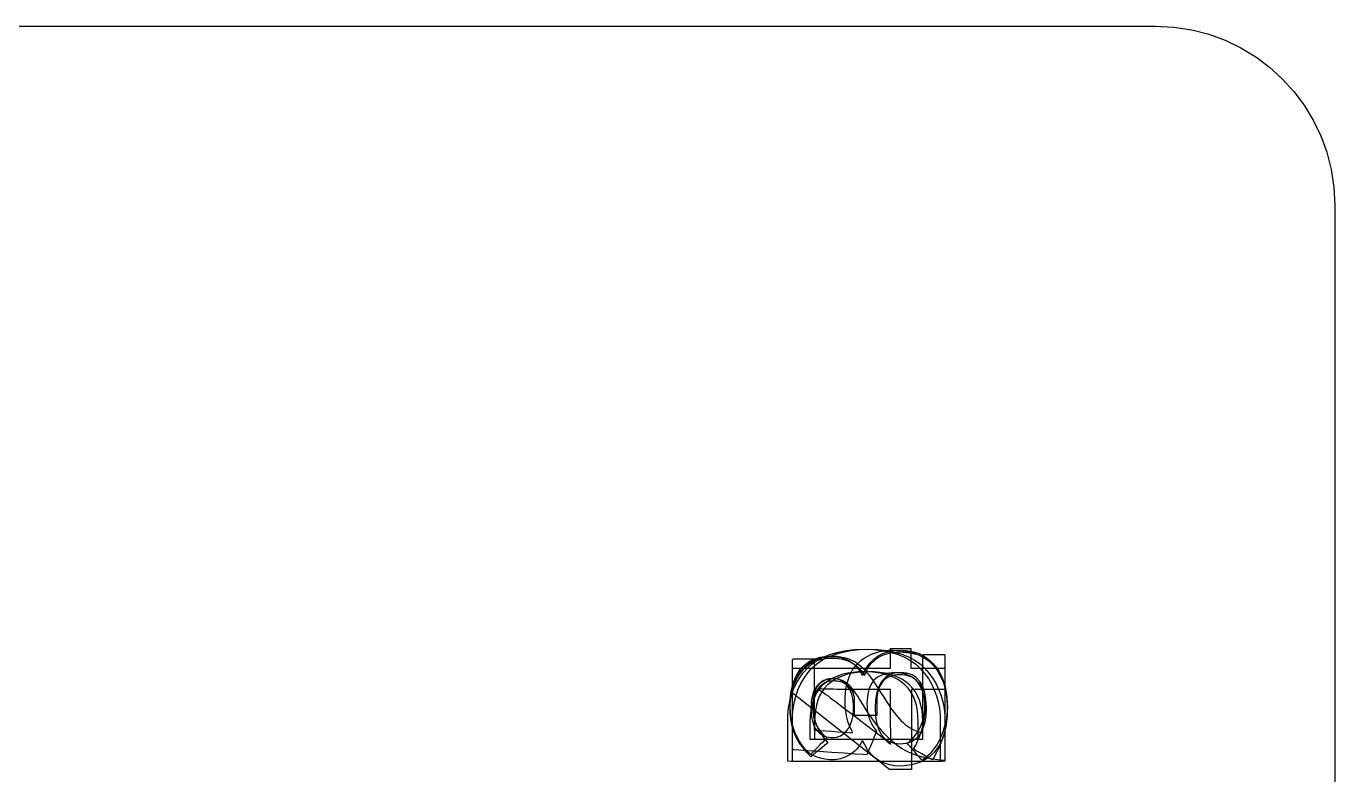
# Model space of a CAD drawing. Extents: x 1 to 47.7, y 0.2 to 35.
# Drawn here: x 37.903 to 38.487, y 19.176 to 19.51 of the extents above; entities that cross this region are included whole.
import ezdxf

# ---------------------------------------------------------------- set-up
doc = ezdxf.new("R2010")
doc.units = 0
doc.header["$MEASUREMENT"] = 0
for name, color, linetype in [('5_1___24__TARGET_LEDS___12', 7, 'CONTINUOUS'), ('6_2___8__INDEPENDENT_INPUT', 7, 'CONTINUOUS'), ('6_3___8__OPTOISO_INDEPENDE', 7, 'CONTINUOUS'), ('6_4___24__OPTOISO_INDEPEND', 7, 'CONTINUOUS'), ('6_5___8__INDEPENDENT_INPUT', 7, 'CONTINUOUS'), ('6_6___8__INDEPENDENT_INPUT', 7, 'CONTINUOUS'), ('6_7___8__OPTOISO_INDEPENDE', 7, 'CONTINUOUS'), ('6_8___8__OPTOISO_INDEPENDE', 7, 'CONTINUOUS'), ('7_0_____DWG', 7, 'CONTINUOUS')]:
    doc.layers.add(name, color=color, linetype=linetype)

msp = doc.modelspace()

# ---------------------------------------------------------------- linework, layer by layer
at = {"layer": '5_1___24__TARGET_LEDS___12'}
msp.add_lwpolyline([(38.28997, 19.23184), (38.2927, 19.23173), (38.29526, 19.23143), (38.29765, 19.23095), (38.29988, 19.23029), (38.30194, 19.22945), (38.30384, 19.22842), (38.30557, 19.22722), (38.30713, 19.22582), (38.30852, 19.22425), (38.30977, 19.22255), (38.31085, 19.22074), (38.31178, 19.2188), (38.31256, 19.21674), (38.31318, 19.21456), (38.31365, 19.21226), (38.31397, 19.20984), (38.31413, 19.20731), (38.31414, 19.20459), (38.31397, 19.20181), (38.31363, 19.19907), (38.31312, 19.19639), (38.31243, 19.19375), (38.31157, 19.19116), (38.31054, 19.18862), (38.30933, 19.18613), (38.30794, 19.18369), (38.3073, 19.18297), (38.30665, 19.18334), (38.30558, 19.18395), (38.30426, 19.1847), (38.30283, 19.18551), (38.30144, 19.1863), (38.30025, 19.18698), (38.29939, 19.18747), (38.29902, 19.18767), (38.30001, 19.1895), (38.30101, 19.19156), (38.30187, 19.19364), (38.30261, 19.19573), (38.30321, 19.19783), (38.30368, 19.19995), (38.30401, 19.20208), (38.30422, 19.20422), (38.30429, 19.20653), (38.30403, 19.20983), (38.30342, 19.21272), (38.30246, 19.21522), (38.30116, 19.21732), (38.2995, 19.21901), (38.2975, 19.2203), (38.29514, 19.2212), (38.29244, 19.22168), (38.28954, 19.22175), (38.28703, 19.22141), (38.28484, 19.22073), (38.28296, 19.21973), (38.28139, 19.21839), (38.28014, 19.21672), (38.27921, 19.21472), (38.2786, 19.21239), (38.2783, 19.20972), (38.27827, 19.20791), (38.2783, 19.20701), (38.27836, 19.20613), (38.27844, 19.20527), (38.27855, 19.20444), (38.27869, 19.20364), (38.27885, 19.20287), (38.27904, 19.20212), (38.27926, 19.2014), (38.27953, 19.2007), (38.27983, 19.20003), (38.28015, 19.19937), (38.2805, 19.19872), (38.28086, 19.19808), (38.28125, 19.19746), (38.28166, 19.19685), (38.2821, 19.19625), (38.28255, 19.19567), (38.2824, 19.19529), (38.28199, 19.19427), (38.28139, 19.19282), (38.28069, 19.1911), (38.27996, 19.18931), (38.27928, 19.18763), (38.27872, 19.18626), (38.27836, 19.18537), (38.2782, 19.18514), (38.27651, 19.18526), (38.27296, 19.1855), (38.26812, 19.18583), (38.2626, 19.1862), (38.25698, 19.18658), (38.25185, 19.18693), (38.2478, 19.1872), (38.24542, 19.18737), (38.24504, 19.18769), (38.24504, 19.19032), (38.24504, 19.19506), (38.24504, 19.20121), (38.24504, 19.20803), (38.24504, 19.21481), (38.24504, 19.22083), (38.24504, 19.22537), (38.24504, 19.22772), (38.24519, 19.22789), (38.24595, 19.22789), (38.24717, 19.22789), (38.24869, 19.22789), (38.25034, 19.22789), (38.25193, 19.22789), (38.25331, 19.22789), (38.25429, 19.22789), (38.25472, 19.22789), (38.25472, 19.22698), (38.25472, 19.22412), (38.25472, 19.21986), (38.25472, 19.21475), (38.25472, 19.20936), (38.25472, 19.20425), (38.25472, 19.19999), (38.25472, 19.19713), (38.25473, 19.19622), (38.25548, 19.19616), (38.25724, 19.19603), (38.2597, 19.19585), (38.26255, 19.19564), (38.26548, 19.19542), (38.26819, 19.19522), (38.27038, 19.19505), (38.27173, 19.19495), (38.27176, 19.19535), (38.27105, 19.19666), (38.27043, 19.19806), (38.2699, 19.19954), (38.26945, 19.20111), (38.26909, 19.20277), (38.26881, 19.20452), (38.26862, 19.20635), (38.26852, 19.20827), (38.26854, 19.21058), (38.26872, 19.21302), (38.26905, 19.21531), (38.26953, 19.21746), (38.27017, 19.21945), (38.27095, 19.2213), (38.27189, 19.22299), (38.27298, 19.22454), (38.27423, 19.22593), (38.2756, 19.22717), (38.27707, 19.22827), (38.27863, 19.22922), (38.28029, 19.23002), (38.28204, 19.23067), (38.28388, 19.23118), (38.28582, 19.23155), (38.28785, 19.23177)], close=True, dxfattribs=at)
at = {"layer": '6_2___8__INDEPENDENT_INPUT'}
msp.add_lwpolyline([(38.31307, 19.18257), (38.30981, 19.18285), (38.30671, 19.1833), (38.30378, 19.18391), (38.30102, 19.18469), (38.29842, 19.18563), (38.29599, 19.18673), (38.29373, 19.188), (38.29163, 19.18944), (38.28971, 19.19104), (38.28789, 19.19274), (38.28614, 19.19452), (38.28446, 19.19637), (38.28284, 19.19829), (38.28129, 19.20028), (38.2798, 19.20234), (38.27838, 19.20447), (38.27703, 19.20667), (38.2759, 19.20859), (38.27501, 19.21001), (38.27416, 19.21132), (38.27333, 19.21251), (38.27253, 19.21359), (38.27176, 19.21456), (38.27102, 19.21541), (38.27031, 19.21615), (38.26963, 19.21678), (38.26896, 19.21728), (38.26827, 19.21771), (38.26757, 19.21808), (38.26686, 19.21839), (38.26614, 19.21865), (38.2654, 19.21886), (38.26465, 19.219), (38.26389, 19.21909), (38.26312, 19.21913), (38.26221, 19.2191), (38.26132, 19.219), (38.26049, 19.21882), (38.2597, 19.21857), (38.25896, 19.21825), (38.25826, 19.21785), (38.25762, 19.21737), (38.25702, 19.21682), (38.25646, 19.2162), (38.25595, 19.21546), (38.2555, 19.21462), (38.25511, 19.21368), (38.25479, 19.21264), (38.25453, 19.2115), (38.25433, 19.21026), (38.2542, 19.20893), (38.25412, 19.20749), (38.25413, 19.20581), (38.25431, 19.20382), (38.25466, 19.20188), (38.25518, 19.19998), (38.25586, 19.19814), (38.25671, 19.19635), (38.25772, 19.19461), (38.2589, 19.19292), (38.26025, 19.19128), (38.26082, 19.1905), (38.26026, 19.19005), (38.25932, 19.18928), (38.25812, 19.18831), (38.25681, 19.18724), (38.25552, 19.1862), (38.2544, 19.18528), (38.25357, 19.1846), (38.25317, 19.18428), (38.25163, 19.186), (38.24987, 19.1883), (38.24834, 19.19069), (38.24703, 19.19316), (38.24596, 19.19571), (38.24511, 19.19836), (38.24449, 19.20109), (38.24411, 19.2039), (38.24395, 19.2068), (38.24401, 19.20912), (38.24418, 19.21132), (38.24447, 19.2134), (38.24488, 19.21537), (38.2454, 19.21722), (38.24604, 19.21895), (38.24679, 19.22057), (38.24766, 19.22207), (38.24865, 19.22345), (38.2498, 19.2247), (38.25108, 19.22579), (38.25248, 19.22673), (38.25401, 19.22751), (38.25566, 19.22815), (38.25743, 19.22863), (38.25933, 19.22896), (38.26135, 19.22915), (38.26329, 19.22917), (38.26495, 19.22908), (38.26653, 19.22888), (38.26804, 19.22859), (38.26947, 19.22819), (38.27083, 19.2277), (38.2721, 19.2271), (38.2733, 19.22641), (38.27442, 19.22561), (38.27549, 19.22468), (38.27657, 19.22362), (38.27766, 19.22244), (38.27876, 19.22114), (38.27988, 19.21972), (38.28102, 19.21819), (38.28216, 19.21653), (38.28332, 19.21475), (38.2845, 19.21286), (38.28574, 19.21083), (38.28695, 19.20892), (38.28812, 19.20715), (38.28926, 19.20553), (38.29036, 19.20405), (38.29142, 19.20271), (38.29244, 19.20151), (38.29343, 19.20045), (38.29438, 19.19954), (38.29534, 19.19872), (38.29631, 19.19799), (38.2973, 19.19732), (38.29831, 19.19673), (38.29933, 19.19621), (38.30036, 19.19577), (38.30141, 19.1954), (38.30248, 19.1951), (38.3032, 19.19509), (38.3032, 19.19712), (38.3032, 19.20103), (38.3032, 19.20622), (38.3032, 19.21207), (38.3032, 19.21795), (38.3032, 19.22324), (38.3032, 19.22733), (38.3032, 19.22959), (38.30331, 19.22985), (38.30402, 19.22985), (38.30522, 19.22985), (38.30674, 19.22985), (38.30841, 19.22985), (38.31005, 19.22985), (38.31149, 19.22985), (38.31255, 19.22985), (38.31305, 19.22985), (38.31307, 19.2288), (38.31307, 19.22482), (38.31307, 19.21864), (38.31307, 19.21112), (38.31307, 19.20308), (38.31307, 19.19536), (38.31307, 19.18882), (38.31307, 19.18427)], close=True, dxfattribs=at)
at = {"layer": '6_3___8__OPTOISO_INDEPENDE'}
for points in [[(38.27699, 19.23227), (38.28108, 19.23209), (38.28489, 19.23166), (38.28844, 19.23098), (38.29171, 19.23003), (38.29471, 19.22883), (38.29744, 19.22737), (38.2999, 19.22566), (38.30208, 19.22368), (38.304, 19.22149), (38.30567, 19.21917), (38.30711, 19.21674), (38.30833, 19.21419), (38.30932, 19.21152), (38.31008, 19.20874), (38.31062, 19.20584), (38.31092, 19.20283), (38.31101, 19.20014), (38.31101, 19.19925), (38.31101, 19.19726), (38.31101, 19.19453), (38.31101, 19.1914), (38.31101, 19.18826), (38.31101, 19.18544), (38.31101, 19.18332), (38.31101, 19.18226), (38.30963, 19.1822), (38.30371, 19.1822), (38.29439, 19.1822), (38.28302, 19.1822), (38.27097, 19.1822), (38.2596, 19.1822), (38.25027, 19.1822), (38.24436, 19.1822), (38.24297, 19.18226), (38.24297, 19.18332), (38.24297, 19.18544), (38.24297, 19.18826), (38.24297, 19.1914), (38.24297, 19.19453), (38.24297, 19.19726), (38.24297, 19.19925), (38.24297, 19.20014), (38.24303, 19.20288), (38.24331, 19.20595), (38.24382, 19.20889), (38.24455, 19.2117), (38.24551, 19.21439), (38.2467, 19.21695), (38.24812, 19.21938), (38.24977, 19.22168), (38.25167, 19.22385), (38.25387, 19.22578), (38.25634, 19.22747), (38.25909, 19.2289), (38.26212, 19.23008), (38.26542, 19.231), (38.269, 19.23167), (38.27286, 19.2321)], [(38.27699, 19.22222), (38.27445, 19.22214), (38.27204, 19.22193), (38.26975, 19.22157), (38.26758, 19.22107), (38.26554, 19.22042), (38.26363, 19.21963), (38.26184, 19.21869), (38.26018, 19.21761), (38.25865, 19.21636), (38.25728, 19.21492), (38.2561, 19.21329), (38.25511, 19.21148), (38.25429, 19.2095), (38.25366, 19.20733), (38.25321, 19.20498), (38.25294, 19.20246), (38.25285, 19.20014), (38.25285, 19.19974), (38.25285, 19.19884), (38.25285, 19.19761), (38.25285, 19.19621), (38.25285, 19.19479), (38.25285, 19.19352), (38.25285, 19.19256), (38.25285, 19.19208), (38.25383, 19.19206), (38.25803, 19.19206), (38.26465, 19.19206), (38.27271, 19.19206), (38.28127, 19.19206), (38.28934, 19.19206), (38.29595, 19.19206), (38.30015, 19.19206), (38.30113, 19.19208), (38.30113, 19.19256), (38.30113, 19.19352), (38.30113, 19.19479), (38.30113, 19.19621), (38.30113, 19.19761), (38.30113, 19.19884), (38.30113, 19.19974), (38.30113, 19.20014), (38.30105, 19.20246), (38.30078, 19.20498), (38.30032, 19.20733), (38.29967, 19.2095), (38.29884, 19.21148), (38.29782, 19.21329), (38.29661, 19.21492), (38.29522, 19.21636), (38.29367, 19.21761), (38.29201, 19.21869), (38.29023, 19.21963), (38.28833, 19.22042), (38.2863, 19.22107), (38.28416, 19.22157), (38.28189, 19.22193), (38.2795, 19.22214)]]:
    msp.add_lwpolyline(points, close=True, dxfattribs=at)
at = {"layer": '6_4___24__OPTOISO_INDEPEND'}
for points in [[(38.27905, 19.23227), (38.28314, 19.23209), (38.28696, 19.23166), (38.2905, 19.23098), (38.29377, 19.23003), (38.29677, 19.22883), (38.2995, 19.22737), (38.30196, 19.22566), (38.30414, 19.22368), (38.30606, 19.22149), (38.30773, 19.21917), (38.30917, 19.21674), (38.31039, 19.21419), (38.31138, 19.21152), (38.31214, 19.20874), (38.31268, 19.20584), (38.31299, 19.20283), (38.31307, 19.20014), (38.31307, 19.19925), (38.31307, 19.19726), (38.31307, 19.19453), (38.31307, 19.1914), (38.31307, 19.18826), (38.31307, 19.18544), (38.31307, 19.18332), (38.31307, 19.18226), (38.31169, 19.1822), (38.30577, 19.1822), (38.29645, 19.1822), (38.28508, 19.1822), (38.27303, 19.1822), (38.26166, 19.1822), (38.25233, 19.1822), (38.24642, 19.1822), (38.24504, 19.18226), (38.24504, 19.18332), (38.24504, 19.18544), (38.24504, 19.18826), (38.24504, 19.1914), (38.24504, 19.19453), (38.24504, 19.19726), (38.24504, 19.19925), (38.24504, 19.20014), (38.24509, 19.20288), (38.24537, 19.20595), (38.24588, 19.20889), (38.24661, 19.2117), (38.24758, 19.21439), (38.24877, 19.21695), (38.25018, 19.21938), (38.25183, 19.22168), (38.25373, 19.22385), (38.25593, 19.22578), (38.2584, 19.22747), (38.26115, 19.2289), (38.26418, 19.23008), (38.26748, 19.231), (38.27106, 19.23167), (38.27492, 19.2321)], [(38.27905, 19.22222), (38.27651, 19.22214), (38.2741, 19.22193), (38.27181, 19.22157), (38.26964, 19.22107), (38.26761, 19.22042), (38.26569, 19.21963), (38.2639, 19.21869), (38.26224, 19.21761), (38.26071, 19.21636), (38.25935, 19.21492), (38.25817, 19.21329), (38.25717, 19.21148), (38.25635, 19.2095), (38.25572, 19.20733), (38.25527, 19.20498), (38.255, 19.20246), (38.25491, 19.20014), (38.25491, 19.19974), (38.25491, 19.19884), (38.25491, 19.19761), (38.25491, 19.19621), (38.25491, 19.19479), (38.25491, 19.19352), (38.25491, 19.19256), (38.25491, 19.19208), (38.25589, 19.19206), (38.26009, 19.19206), (38.26671, 19.19206), (38.27478, 19.19206), (38.28333, 19.19206), (38.2914, 19.19206), (38.29802, 19.19206), (38.30221, 19.19206), (38.3032, 19.19208), (38.3032, 19.19256), (38.3032, 19.19352), (38.3032, 19.19479), (38.3032, 19.19621), (38.3032, 19.19761), (38.3032, 19.19884), (38.3032, 19.19974), (38.3032, 19.20014), (38.30311, 19.20246), (38.30284, 19.20498), (38.30238, 19.20733), (38.30173, 19.2095), (38.3009, 19.21148), (38.29988, 19.21329), (38.29867, 19.21492), (38.29728, 19.21636), (38.29573, 19.21761), (38.29407, 19.21869), (38.29229, 19.21963), (38.29039, 19.22042), (38.28837, 19.22107), (38.28622, 19.22157), (38.28395, 19.22193), (38.28156, 19.22214)]]:
    msp.add_lwpolyline(points, close=True, dxfattribs=at)
at = {"layer": '6_5___8__INDEPENDENT_INPUT'}
msp.add_lwpolyline([(38.29287, 19.23107), (38.29738, 19.23068), (38.30135, 19.22968), (38.30479, 19.22807), (38.30769, 19.22585), (38.31005, 19.22301), (38.31188, 19.21957), (38.31318, 19.21552), (38.31393, 19.21085), (38.31415, 19.20614), (38.31408, 19.20454), (38.31393, 19.20296), (38.31372, 19.20139), (38.31343, 19.19985), (38.31307, 19.19832), (38.31264, 19.19681), (38.31215, 19.19532), (38.31158, 19.19384), (38.31093, 19.19239), (38.31021, 19.19098), (38.30944, 19.18964), (38.3086, 19.18837), (38.30771, 19.18718), (38.30676, 19.18606), (38.30575, 19.18501), (38.30468, 19.18403), (38.30355, 19.18312), (38.30284, 19.18269), (38.30242, 19.18316), (38.30167, 19.18403), (38.30069, 19.18515), (38.29959, 19.18641), (38.29849, 19.18767), (38.29751, 19.18879), (38.29675, 19.18966), (38.29634, 19.19013), (38.29679, 19.1906), (38.29762, 19.19136), (38.2984, 19.19214), (38.29912, 19.19294), (38.2998, 19.19378), (38.30043, 19.19463), (38.30101, 19.19552), (38.30154, 19.19643), (38.30202, 19.19737), (38.30245, 19.19834), (38.30283, 19.19932), (38.30316, 19.2003), (38.30345, 19.20128), (38.30368, 19.20227), (38.30386, 19.20326), (38.30399, 19.20425), (38.30407, 19.20524), (38.3041, 19.20624), (38.30408, 19.20787), (38.30397, 19.2095), (38.30379, 19.21101), (38.30353, 19.2124), (38.30319, 19.21368), (38.30277, 19.21483), (38.30228, 19.21588), (38.3017, 19.2168), (38.30105, 19.2176), (38.30037, 19.21829), (38.29962, 19.2189), (38.29882, 19.21942), (38.29795, 19.21986), (38.29702, 19.22022), (38.29603, 19.22049), (38.29498, 19.22068), (38.29387, 19.2208), (38.2927, 19.22082), (38.29155, 19.22075), (38.29048, 19.2206), (38.28947, 19.22037), (38.28853, 19.22005), (38.28766, 19.21966), (38.28687, 19.21919), (38.28614, 19.21864), (38.28549, 19.21801), (38.28491, 19.2173), (38.28441, 19.21651), (38.28397, 19.21567), (38.2836, 19.21478), (38.28328, 19.21383), (38.28303, 19.21284), (38.28284, 19.21179), (38.28271, 19.21069), (38.28264, 19.20954), (38.28263, 19.20882), (38.28263, 19.20843), (38.28263, 19.20772), (38.28263, 19.2068), (38.28263, 19.20578), (38.28263, 19.20475), (38.28263, 19.20383), (38.28263, 19.20312), (38.28263, 19.20273), (38.28252, 19.20269), (38.28181, 19.20269), (38.28062, 19.20269), (38.27912, 19.20269), (38.27746, 19.20269), (38.27584, 19.20269), (38.2744, 19.20269), (38.27334, 19.20269), (38.2728, 19.20269), (38.27277, 19.2028), (38.27277, 19.20329), (38.27277, 19.20405), (38.27277, 19.205), (38.27277, 19.20603), (38.27277, 19.20702), (38.27277, 19.20788), (38.27277, 19.2085), (38.27277, 19.20877), (38.27275, 19.20966), (38.27265, 19.21064), (38.27248, 19.21156), (38.27224, 19.21242), (38.27193, 19.21322), (38.27154, 19.21396), (38.27108, 19.21465), (38.27055, 19.21527), (38.26995, 19.21583), (38.26933, 19.21631), (38.26869, 19.21673), (38.26801, 19.2171), (38.2673, 19.21741), (38.26656, 19.21766), (38.26578, 19.21785), (38.26498, 19.21799), (38.26415, 19.21806), (38.26337, 19.21809), (38.26303, 19.21808), (38.26269, 19.21806), (38.26234, 19.21803), (38.26199, 19.21798), (38.26163, 19.21793), (38.26127, 19.21786), (38.26091, 19.21778), (38.26054, 19.2177), (38.26016, 19.21758), (38.25979, 19.21742), (38.25943, 19.21724), (38.25907, 19.21703), (38.25873, 19.21681), (38.25839, 19.21657), (38.25806, 19.21631), (38.25774, 19.21603), (38.25743, 19.21573), (38.25711, 19.21541), (38.25679, 19.21507), (38.25649, 19.2147), (38.2562, 19.21431), (38.25592, 19.21389), (38.25566, 19.21345), (38.25541, 19.21299), (38.25518, 19.21251), (38.25496, 19.212), (38.25476, 19.21146), (38.25459, 19.21087), (38.25445, 19.21026), (38.25432, 19.20961), (38.25421, 19.20893), (38.25413, 19.20822), (38.25407, 19.20747), (38.25403, 19.2067), (38.25402, 19.20589), (38.25407, 19.20444), (38.25428, 19.20278), (38.25465, 19.20118), (38.25517, 19.19964), (38.25585, 19.19816), (38.25669, 19.19673), (38.25769, 19.19536), (38.25885, 19.19405), (38.26016, 19.1928), (38.26017, 19.19243), (38.25955, 19.1918), (38.2586, 19.19083), (38.25745, 19.18967), (38.25624, 19.18843), (38.25508, 19.18725), (38.2541, 19.18625), (38.25341, 19.18556), (38.25316, 19.1853), (38.25122, 19.1872), (38.2495, 19.18921), (38.24802, 19.19132), (38.24677, 19.19354), (38.24575, 19.19586), (38.24495, 19.19829), (38.24439, 19.20082), (38.24405, 19.20346), (38.24395, 19.20611), (38.24403, 19.20823), (38.24423, 19.21027), (38.24455, 19.21222), (38.24499, 19.21409), (38.24555, 19.21588), (38.24624, 19.21758), (38.24704, 19.21921), (38.24796, 19.22075), (38.24901, 19.22221), (38.25018, 19.22352), (38.25145, 19.22468), (38.25283, 19.22568), (38.25431, 19.22652), (38.2559, 19.2272), (38.25759, 19.22772), (38.25939, 19.22808), (38.26129, 19.22828), (38.263, 19.22831), (38.2643, 19.22823), (38.26554, 19.2281), (38.26671, 19.22792), (38.26781, 19.22769), (38.26884, 19.2274), (38.26981, 19.22707), (38.27071, 19.22668), (38.27154, 19.22624), (38.27232, 19.22575), (38.27306, 19.22521), (38.27376, 19.22464), (38.27442, 19.22403), (38.27505, 19.2234), (38.27563, 19.22273), (38.27618, 19.22204), (38.27669, 19.22131), (38.27716, 19.22055), (38.27751, 19.22109), (38.27789, 19.22212), (38.27833, 19.2231), (38.27884, 19.22403), (38.27942, 19.22491), (38.28007, 19.22574), (38.28079, 19.22652), (38.28158, 19.22726), (38.28244, 19.22794), (38.28334, 19.22858), (38.28431, 19.22914), (38.28534, 19.22963), (38.28643, 19.23005), (38.28759, 19.2304), (38.28882, 19.23068), (38.29011, 19.23088), (38.29146, 19.23101)], close=True, dxfattribs=at)
at = {"layer": '6_6___8__INDEPENDENT_INPUT'}
msp.add_lwpolyline([(38.29778, 19.22386), (38.31307, 19.22386), (38.31307, 19.21429), (38.29811, 19.21429), (38.29811, 19.1786), (38.28838, 19.1786), (38.24504, 19.21257), (38.24504, 19.22386), (38.28882, 19.22386), (38.28882, 19.2326), (38.29778, 19.2326), (38.29778, 19.22386)], dxfattribs=at)
msp.add_lwpolyline([(38.2565, 19.21456), (38.25729, 19.21401), (38.25812, 19.21341), (38.259, 19.21278), (38.25993, 19.2121), (38.2609, 19.21139), (38.26191, 19.21063), (38.26297, 19.20984), (38.26408, 19.209), (38.26479, 19.20846), (38.2661, 19.20747), (38.26829, 19.20581), (38.27104, 19.20373), (38.274, 19.20148), (38.27684, 19.19933), (38.27922, 19.19752), (38.28082, 19.19631), (38.28146, 19.19582), (38.28253, 19.19501), (38.28355, 19.19422), (38.28452, 19.19344), (38.28545, 19.19269), (38.28633, 19.19197), (38.28717, 19.19126), (38.28796, 19.19058), (38.28871, 19.18992), (38.28891, 19.19051), (38.28891, 19.19164), (38.2889, 19.19281), (38.2889, 19.19402), (38.28889, 19.19528), (38.28887, 19.19659), (38.28885, 19.19794), (38.28883, 19.19933), (38.28882, 19.20041), (38.28882, 19.20123), (38.28882, 19.20288), (38.28882, 19.20506), (38.28882, 19.2075), (38.28882, 19.20992), (38.28882, 19.21204), (38.28882, 19.21359), (38.28882, 19.21428), (38.28824, 19.21429), (38.28635, 19.21429), (38.28352, 19.21429), (38.28014, 19.21429), (38.27663, 19.21429), (38.27337, 19.21429), (38.27076, 19.21429), (38.26921, 19.21429), (38.26821, 19.2143), (38.26654, 19.21432), (38.26493, 19.21435), (38.26337, 19.21438), (38.26188, 19.21441), (38.26044, 19.21444), (38.25907, 19.21448), (38.25775, 19.21452)], close=True, dxfattribs=at)
at = {"layer": '6_7___8__OPTOISO_INDEPENDE'}
msp.add_lwpolyline([(38.31307, 19.18257), (38.30981, 19.18285), (38.30671, 19.1833), (38.30378, 19.18391), (38.30102, 19.18469), (38.29842, 19.18563), (38.29599, 19.18673), (38.29373, 19.188), (38.29163, 19.18944), (38.28971, 19.19104), (38.28789, 19.19274), (38.28614, 19.19452), (38.28446, 19.19637), (38.28284, 19.19829), (38.28129, 19.20028), (38.2798, 19.20234), (38.27838, 19.20447), (38.27703, 19.20667), (38.2759, 19.20859), (38.27501, 19.21001), (38.27416, 19.21132), (38.27333, 19.21251), (38.27253, 19.21359), (38.27176, 19.21456), (38.27102, 19.21541), (38.27031, 19.21615), (38.26963, 19.21678), (38.26896, 19.21728), (38.26827, 19.21771), (38.26757, 19.21808), (38.26686, 19.21839), (38.26614, 19.21865), (38.2654, 19.21886), (38.26465, 19.219), (38.26389, 19.21909), (38.26312, 19.21913), (38.26221, 19.2191), (38.26132, 19.219), (38.26049, 19.21882), (38.2597, 19.21857), (38.25896, 19.21825), (38.25826, 19.21785), (38.25762, 19.21737), (38.25702, 19.21682), (38.25646, 19.2162), (38.25595, 19.21546), (38.2555, 19.21462), (38.25511, 19.21368), (38.25479, 19.21264), (38.25453, 19.2115), (38.25433, 19.21026), (38.2542, 19.20893), (38.25412, 19.20749), (38.25413, 19.20581), (38.25431, 19.20382), (38.25466, 19.20188), (38.25518, 19.19998), (38.25586, 19.19814), (38.25671, 19.19635), (38.25772, 19.19461), (38.2589, 19.19292), (38.26025, 19.19128), (38.26082, 19.1905), (38.26026, 19.19005), (38.25932, 19.18928), (38.25812, 19.18831), (38.25681, 19.18724), (38.25552, 19.1862), (38.2544, 19.18528), (38.25357, 19.1846), (38.25317, 19.18428), (38.25163, 19.186), (38.24987, 19.1883), (38.24834, 19.19069), (38.24703, 19.19316), (38.24596, 19.19571), (38.24511, 19.19836), (38.24449, 19.20109), (38.24411, 19.2039), (38.24395, 19.2068), (38.24401, 19.20912), (38.24418, 19.21132), (38.24447, 19.2134), (38.24488, 19.21537), (38.2454, 19.21722), (38.24604, 19.21895), (38.24679, 19.22057), (38.24766, 19.22207), (38.24865, 19.22345), (38.2498, 19.2247), (38.25108, 19.22579), (38.25248, 19.22673), (38.25401, 19.22751), (38.25566, 19.22815), (38.25743, 19.22863), (38.25933, 19.22896), (38.26135, 19.22915), (38.26329, 19.22917), (38.26495, 19.22908), (38.26653, 19.22888), (38.26804, 19.22859), (38.26947, 19.22819), (38.27083, 19.2277), (38.2721, 19.2271), (38.2733, 19.22641), (38.27442, 19.22561), (38.27549, 19.22468), (38.27657, 19.22362), (38.27766, 19.22244), (38.27876, 19.22114), (38.27988, 19.21972), (38.28102, 19.21819), (38.28216, 19.21653), (38.28332, 19.21475), (38.2845, 19.21286), (38.28574, 19.21083), (38.28695, 19.20892), (38.28812, 19.20715), (38.28926, 19.20553), (38.29036, 19.20405), (38.29142, 19.20271), (38.29244, 19.20151), (38.29343, 19.20045), (38.29438, 19.19954), (38.29534, 19.19872), (38.29631, 19.19799), (38.2973, 19.19732), (38.29831, 19.19673), (38.29933, 19.19621), (38.30036, 19.19577), (38.30141, 19.1954), (38.30248, 19.1951), (38.3032, 19.19509), (38.3032, 19.19712), (38.3032, 19.20103), (38.3032, 19.20622), (38.3032, 19.21207), (38.3032, 19.21795), (38.3032, 19.22324), (38.3032, 19.22733), (38.3032, 19.22959), (38.30331, 19.22985), (38.30402, 19.22985), (38.30522, 19.22985), (38.30674, 19.22985), (38.30841, 19.22985), (38.31005, 19.22985), (38.31149, 19.22985), (38.31255, 19.22985), (38.31305, 19.22985), (38.31307, 19.2288), (38.31307, 19.22482), (38.31307, 19.21864), (38.31307, 19.21112), (38.31307, 19.20308), (38.31307, 19.19536), (38.31307, 19.18882), (38.31307, 19.18427)], close=True, dxfattribs=at)
at = {"layer": '6_8___8__OPTOISO_INDEPENDE'}
for points in [[(38.29325, 19.23185), (38.29551, 19.23174), (38.29763, 19.23145), (38.29963, 19.23098), (38.3015, 19.23033), (38.30325, 19.22949), (38.30486, 19.22848), (38.30635, 19.22729), (38.30771, 19.22591), (38.30896, 19.22436), (38.31009, 19.22267), (38.31108, 19.22084), (38.31194, 19.21888), (38.31266, 19.21677), (38.31324, 19.21453), (38.31367, 19.21215), (38.31397, 19.20963), (38.31413, 19.20698), (38.31404, 19.20259), (38.31341, 19.1975), (38.31224, 19.19306), (38.31053, 19.18928), (38.30828, 19.18614), (38.30549, 19.18366), (38.30217, 19.18183), (38.2983, 19.18065), (38.2939, 19.18013), (38.29086, 19.18022), (38.28829, 19.18064), (38.28593, 19.18136), (38.28378, 19.18239), (38.28184, 19.18373), (38.28011, 19.18537), (38.27859, 19.18733), (38.27728, 19.18959), (38.27625, 19.1916), (38.27567, 19.19051), (38.27505, 19.18949), (38.2744, 19.18856), (38.27371, 19.18771), (38.27299, 19.18695), (38.27223, 19.18626), (38.27143, 19.18566), (38.27059, 19.18514), (38.26974, 19.18468), (38.2689, 19.18426), (38.26807, 19.18389), (38.26726, 19.18359), (38.26646, 19.18334), (38.26568, 19.18314), (38.2649, 19.18301), (38.26414, 19.18293), (38.26339, 19.1829), (38.2616, 19.18297), (38.25949, 19.1832), (38.25752, 19.18362), (38.25568, 19.1842), (38.25398, 19.18497), (38.25241, 19.18591), (38.25098, 19.18703), (38.24968, 19.18833), (38.24851, 19.1898), (38.24752, 19.19133), (38.24666, 19.19295), (38.24591, 19.19465), (38.24528, 19.19644), (38.24478, 19.19832), (38.24439, 19.20029), (38.24413, 19.20234), (38.24398, 19.20448), (38.24396, 19.20666), (38.24405, 19.20873), (38.24426, 19.21074), (38.2446, 19.21267), (38.24505, 19.21455), (38.24563, 19.21635), (38.24632, 19.2181), (38.24714, 19.21977), (38.24807, 19.22138), (38.24913, 19.22292), (38.25033, 19.22429), (38.25167, 19.22549), (38.25315, 19.22652), (38.25477, 19.22737), (38.25653, 19.22805), (38.25844, 19.22855), (38.26048, 19.22888), (38.26267, 19.22903), (38.26329, 19.22903), (38.26364, 19.22902), (38.26399, 19.229), (38.26436, 19.22897), (38.26473, 19.22892), (38.2651, 19.22887), (38.26549, 19.22881), (38.26588, 19.22874), (38.26628, 19.22866), (38.26671, 19.22855), (38.26714, 19.22843), (38.26757, 19.2283), (38.26801, 19.22815), (38.26844, 19.22798), (38.26888, 19.22779), (38.26932, 19.22759), (38.26977, 19.22738), (38.27041, 19.22704), (38.27129, 19.22649), (38.27212, 19.22587), (38.27291, 19.22517), (38.27365, 19.22439), (38.27435, 19.22354), (38.27501, 19.2226), (38.27562, 19.22159), (38.27619, 19.22051), (38.27704, 19.22197), (38.27823, 19.22423), (38.27965, 19.2262), (38.28132, 19.22787), (38.28323, 19.22926), (38.28537, 19.23034), (38.28776, 19.23114), (38.29039, 19.23164)], [(38.26328, 19.21908), (38.26233, 19.21904), (38.26141, 19.21892), (38.26053, 19.21872), (38.25968, 19.21843), (38.25886, 19.21806), (38.25808, 19.21761), (38.25732, 19.21709), (38.2566, 19.21647), (38.25592, 19.21576), (38.25531, 19.21492), (38.25478, 19.21397), (38.25433, 19.21291), (38.25396, 19.21173), (38.25367, 19.21044), (38.25345, 19.20903), (38.25331, 19.20752), (38.25326, 19.20589), (38.25331, 19.20428), (38.25344, 19.20278), (38.25365, 19.2014), (38.25392, 19.20013), (38.25427, 19.19897), (38.25469, 19.19793), (38.25519, 19.197), (38.25575, 19.19618), (38.25639, 19.19547), (38.25707, 19.19484), (38.25779, 19.1943), (38.25854, 19.19384), (38.25934, 19.19347), (38.26017, 19.19319), (38.26104, 19.193), (38.26195, 19.19289), (38.2629, 19.19287), (38.26386, 19.19292), (38.26478, 19.19307), (38.26566, 19.19332), (38.26649, 19.19366), (38.26727, 19.19411), (38.26802, 19.19466), (38.26871, 19.1953), (38.26936, 19.19605), (38.26997, 19.19688), (38.27051, 19.19777), (38.27099, 19.19874), (38.27139, 19.19978), (38.27171, 19.20089), (38.27197, 19.20208), (38.27215, 19.20334), (38.27226, 19.20467), (38.2723, 19.20607), (38.27226, 19.20753), (38.27215, 19.2089), (38.27196, 19.21019), (38.27169, 19.2114), (38.27135, 19.21252), (38.27094, 19.21356), (38.27045, 19.21451), (38.26988, 19.21537), (38.26928, 19.21615), (38.26865, 19.21684), (38.268, 19.21743), (38.2673, 19.21794), (38.26657, 19.21835), (38.2658, 19.21867), (38.265, 19.2189), (38.26416, 19.21904)], [(38.29354, 19.22188), (38.29085, 19.22165), (38.28851, 19.22092), (38.28652, 19.21967), (38.28489, 19.21793), (38.28361, 19.21567), (38.28268, 19.21291), (38.2821, 19.20965), (38.28187, 19.20588), (38.28209, 19.20217), (38.28265, 19.19896), (38.28354, 19.19624), (38.28477, 19.19402), (38.28633, 19.19229), (38.28824, 19.19105), (38.29048, 19.19031), (38.29306, 19.19006), (38.29578, 19.19035), (38.29815, 19.19113), (38.30016, 19.19239), (38.30181, 19.19413), (38.30311, 19.19636), (38.30405, 19.19908), (38.30463, 19.20228), (38.30486, 19.20597), (38.30462, 19.2097), (38.30405, 19.21293), (38.30314, 19.21567), (38.30189, 19.21791), (38.3003, 19.21965), (38.29838, 19.22089), (38.29613, 19.22163)]]:
    msp.add_lwpolyline(points, close=True, dxfattribs=at)
at = {"layer": '7_0_____DWG'}
msp.add_lwpolyline([(37.89317, 19.5102), (37.93607, 19.5102), (37.97736, 19.5102), (38.017, 19.5102), (38.05495, 19.5102), (38.09118, 19.5102), (38.12565, 19.5102), (38.15833, 19.5102), (38.18916, 19.5102), (38.21812, 19.5102), (38.24517, 19.5102), (38.27027, 19.5102), (38.29339, 19.5102), (38.31448, 19.5102), (38.33351, 19.5102), (38.35044, 19.5102), (38.36524, 19.5102), (38.37182, 19.5102), (38.37786, 19.5102), (38.38335, 19.5102), (38.38827, 19.5102), (38.39264, 19.5102), (38.39644, 19.5102), (38.39966, 19.5102), (38.40231, 19.5102), (38.40438, 19.5102), (38.40587, 19.5102), (38.40676, 19.5102), (38.40706, 19.5102), (38.40706, 19.5102), (38.41524, 19.50979), (38.42318, 19.50858), (38.43084, 19.50661), (38.43819, 19.50392), (38.44518, 19.50055), (38.45178, 19.49654), (38.45794, 19.49194), (38.46362, 19.48678), (38.46878, 19.4811), (38.47339, 19.47494), (38.4774, 19.46834), (38.48077, 19.46135), (38.48346, 19.454), (38.48543, 19.44633), (38.48664, 19.43839), (38.48706, 19.43021), (38.48706, 19.42943), (38.48706, 19.42709), (38.48706, 19.42322), (38.48706, 19.41782), (38.48706, 19.4109), (38.48706, 19.40248), (38.48706, 19.39257), (38.48706, 19.38118), (38.48706, 19.36832), (38.48706, 19.35401), (38.48706, 19.33826), (38.48706, 19.32107), (38.48706, 19.30247), (38.48706, 19.28246), (38.48706, 19.26106), (38.48706, 19.23828), (38.48706, 19.21413), (38.48706, 19.18862), (38.48706, 19.16176)], dxfattribs=at)

doc.saveas('drawing.dxf')
